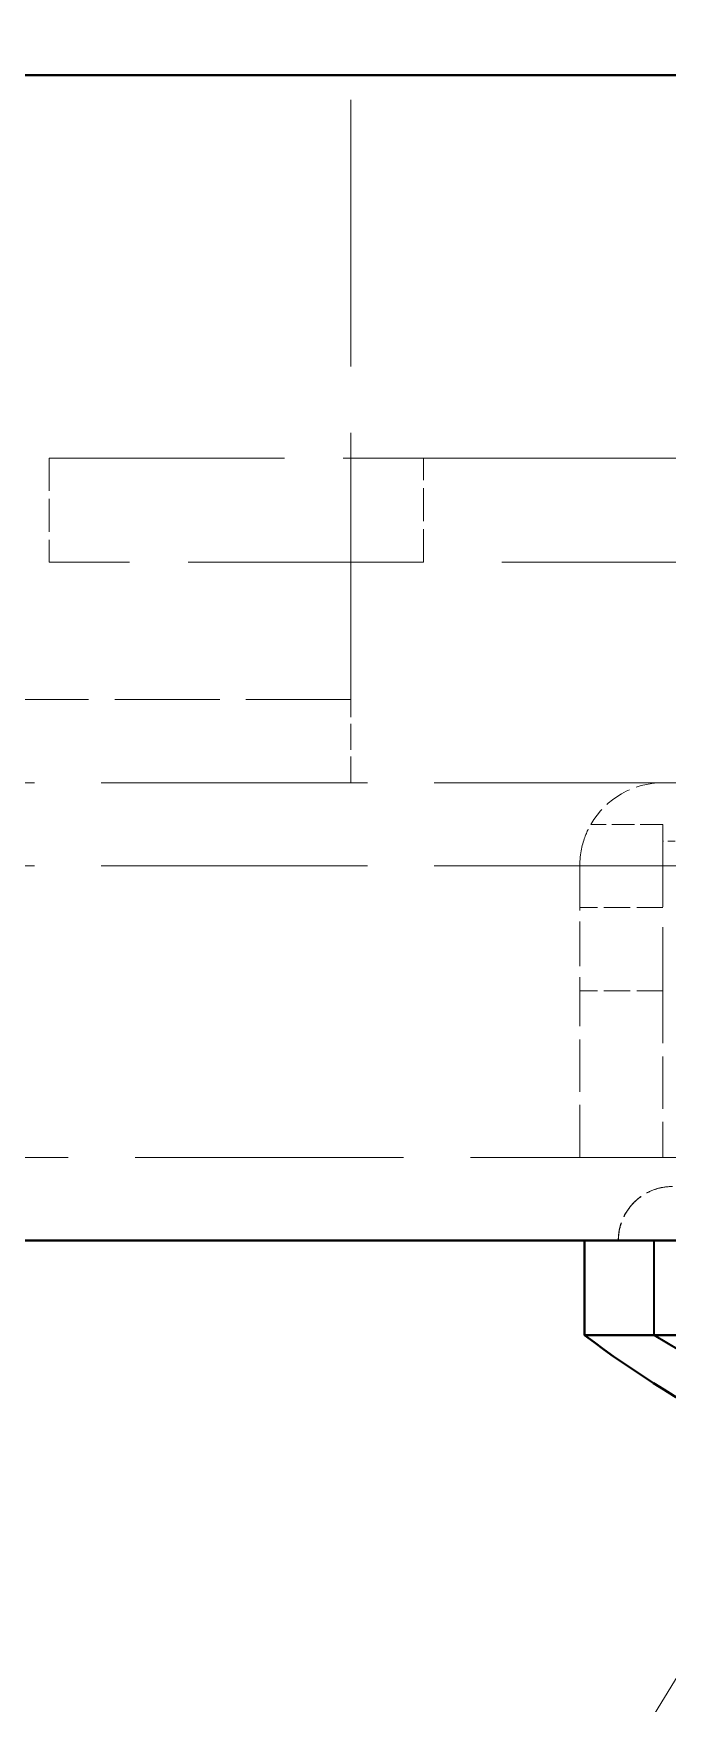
# Model space of a CAD drawing. Header units: millimetres. Extents: x 0 to 2523, y 0 to 1782.
# Drawn here: x 841.96 to 857.19, y 1391.52 to 1431.64 of the extents above; entities that cross this region are included whole.
import ezdxf

# ---------------------------------------------------------------- set-up
doc = ezdxf.new("R2010")
doc.units = ezdxf.units.MM
doc.header["$LTSCALE"] = 3
doc.linetypes.add('DASHED', pattern=[0.2067, 0.1654, -0.0413])
for name, color, linetype, lineweight in [('가려진 것(ISO)', 2, 'DASHED', 18), ('가려진 좁은 것(ISO)', 2, 'DASHED', 18), ('가시적인 것(ISO)', 3, 'Continuous', 40), ('가시적인 좁은 것(ISO)', 3, 'Continuous', 35)]:
    doc.layers.add(name, color=color, linetype=linetype, lineweight=lineweight)

msp = doc.modelspace()

# ---------------------------------------------------------------- linework, layer by layer
at = {"layer": '가려진 것(ISO)', "ltscale": 12.901145}
for p, q in [((849.5837, 1415.638), (849.5837, 1431.638)), ((835.5837, 1413.638), (1091.5837, 1413.638)), ((835.5837, 1411.638), (1091.5837, 1411.638))]:
    msp.add_line(p, q, dxfattribs=at)
at = {"layer": '가려진 것(ISO)', "ltscale": 11.399102}
for p, q in [((842.3337, 1421.438), (851.3337, 1421.438)), ((851.3337, 1418.938), (842.3337, 1418.938))]:
    msp.add_line(p, q, dxfattribs=at)
at = {"layer": '가려진 것(ISO)', "ltscale": 1.587147}
msp.add_line((842.3337, 1421.438), (842.3337, 1418.938), dxfattribs=at)
at = {"layer": '가려진 것(ISO)', "ltscale": 15.158576}
for p, q in [((851.3337, 1421.438), (879.5332, 1421.438)), ((879.5332, 1418.938), (851.3337, 1418.938))]:
    msp.add_line(p, q, dxfattribs=at)
at = {"layer": '가려진 것(ISO)', "ltscale": 5.079091}
msp.add_line((849.5837, 1415.638), (841.5837, 1415.638), dxfattribs=at)
at = {"layer": '가려진 것(ISO)', "ltscale": 1.269698}
for p, q in [((849.5837, 1413.638), (849.5837, 1415.638)), ((857.0837, 1410.638), (855.0837, 1410.638))]:
    msp.add_line(p, q, dxfattribs=at)
at = {"layer": '가려진 것(ISO)', "ltscale": 1.099577}
msp.add_line((857.0837, 1412.638), (855.3517, 1412.638), dxfattribs=at)
at = {"layer": '가려진 것(ISO)', "ltscale": 3.989087}
msp.add_line((857.0837, 1412.638), (857.0837, 1408.638), dxfattribs=at)
at = {"layer": '가려진 것(ISO)', "ltscale": 0.364987}
msp.add_line((857.6588, 1412.2346), (857.0837, 1412.2346), dxfattribs=at)
at = {"layer": '가려진 것(ISO)', "ltscale": 2.153635}
msp.add_line((855.0837, 1411.638), (855.0837, 1408.638), dxfattribs=at)
at = {"layer": '가려진 것(ISO)', "ltscale": 2.539495}
for p, q in [((855.0837, 1404.638), (855.0837, 1408.638)), ((857.0837, 1408.638), (857.0837, 1404.638))]:
    msp.add_line(p, q, dxfattribs=at)
at = {"layer": '가려진 것(ISO)', "ltscale": 12.986021}
msp.add_line((1116.5837, 1404.638), (810.5837, 1404.638), dxfattribs=at)
at = {"layer": '가려진 것(ISO)', "ltscale": 1.329628}
msp.add_arc((857.0837, 1411.638), 2, 90.00004, 150, dxfattribs=at)
at = {"layer": '가려진 것(ISO)', "ltscale": 1.296386}
msp.add_arc((857.3054, 1402.638), 1.3, 90, 180, dxfattribs=at)
at = {"layer": '가려진 것(ISO)', "ltscale": 1.844594}
msp.add_open_spline([(855.0837, 1411.638), (855.084, 1411.9346), (855.1511, 1412.1847), (855.2895, 1412.5442), (855.3268, 1412.6005), (855.3517, 1412.638)], degree=3, knots=[0.33262756, 0.33262756, 0.33262756, 0.33262756, 0.46636399, 0.46636399, 0.61266995, 0.61266995, 0.61266995, 0.61266995], dxfattribs=at)
at = {"layer": '가려진 것(ISO)', "ltscale": 4.440121}
for points, weights in [([(866.3337, 1406.7189), (766.2241, 1243.2403), (866.3337, 1403.4689)], [2.18606992019, 2.18606992019, 1.55453860991]), ([(874.3337, 1403.4689), (773.2996, 1243.2403), (874.3337, 1406.7189)], [1.55453860991, 2.18606992019, 2.18606992019])]:
    msp.add_rational_spline(points, weights, degree=2, dxfattribs=at)
at = {"layer": '가려진 것(ISO)', "ltscale": 1.29681}
msp.add_open_spline([(857.3137, 1403.938), (857.2012, 1403.938), (857.0883, 1403.9233), (856.979, 1403.8942), (856.8697, 1403.8651), (856.764, 1403.8215), (856.6655, 1403.7649), (856.5671, 1403.7082), (856.4759, 1403.6385), (856.3954, 1403.5581), (856.3148, 1403.4777), (856.2448, 1403.3866), (856.1879, 1403.288), (856.131, 1403.1895), (856.0872, 1403.0835), (856.0579, 1402.9738), (856.0286, 1402.8642), (856.0137, 1402.751), (856.0137, 1402.638)], degree=3, knots=[0, 0, 0, 0, 0.1666667, 0.1666667, 0.1666667, 0.3333333, 0.3333333, 0.3333333, 0.5, 0.5, 0.5, 0.6666667, 0.6666667, 0.6666667, 0.8333333, 0.8333333, 0.8333333, 1, 1, 1, 1], dxfattribs=at)
at = {"layer": '가려진 좁은 것(ISO)', "ltscale": 1.587147}
msp.add_line((851.3337, 1418.938), (851.3337, 1421.438), dxfattribs=at)
at = {"layer": '가려진 좁은 것(ISO)', "ltscale": 1.269698}
msp.add_line((857.0837, 1408.638), (855.0837, 1408.638), dxfattribs=at)
at = {"layer": '가시적인 것(ISO)'}
for p, q in [((1118.5837, 1430.638), (839.5837, 1430.638)), ((1118.5837, 1402.638), (808.5837, 1402.638)), ((855.1963, 1400.3689), (855.1963, 1402.638))]:
    msp.add_line(p, q, dxfattribs=at)
msp.add_arc((870.3337, 1420.378), 25.09, 232.89146, 253.98716, dxfattribs=at)
for points, knots in [([(855.1963, 1400.3689), (855.252, 1400.3689), (855.3356, 1400.3689), (855.7542, 1400.3689), (855.9287, 1400.3689), (856.3473, 1400.3689), (856.5916, 1400.3689), (856.8702, 1400.3689)], [-0.79418282, -0.79418282, -0.79418282, -0.79418282, -0.39706048, -0.39706048, -0.1985164, -0.1985164, -0.000001, -0.000001, -0.000001, -0.000001]), ([(856.8702, 1400.3689), (857.3737, 1400.3689), (857.974, 1400.3689), (859.373, 1400.3689), (860.1696, 1400.3689), (861.505, 1400.3689), (861.9727, 1400.3689), (863.1951, 1400.3689), (863.9738, 1400.3689), (865.1996, 1400.3689), (865.6163, 1400.3689), (866.4654, 1400.3689), (866.8971, 1400.3689), (867.3337, 1400.3689)], [-1.4373876, -1.4373876, -1.4373876, -1.4373876, -1.077998, -1.077998, -0.718291, -0.718291, -0.538642, -0.538642, -0.2691978, -0.2691978, -0.1345178, -0.1345178, -0.000001, -0.000001, -0.000001, -0.000001])]:
    msp.add_open_spline(points, degree=3, knots=knots, dxfattribs=at)
at = {"layer": '가시적인 좁은 것(ISO)'}
msp.add_line((856.8702, 1400.3689), (856.8702, 1402.638), dxfattribs=at)
msp.add_ellipse((870.3337, 1420.5969), major_axis=(-25.09, 0), ratio=0.9554249, start_param=1.0043829, end_param=1.45094, dxfattribs=at)

doc.saveas('drawing.dxf')
